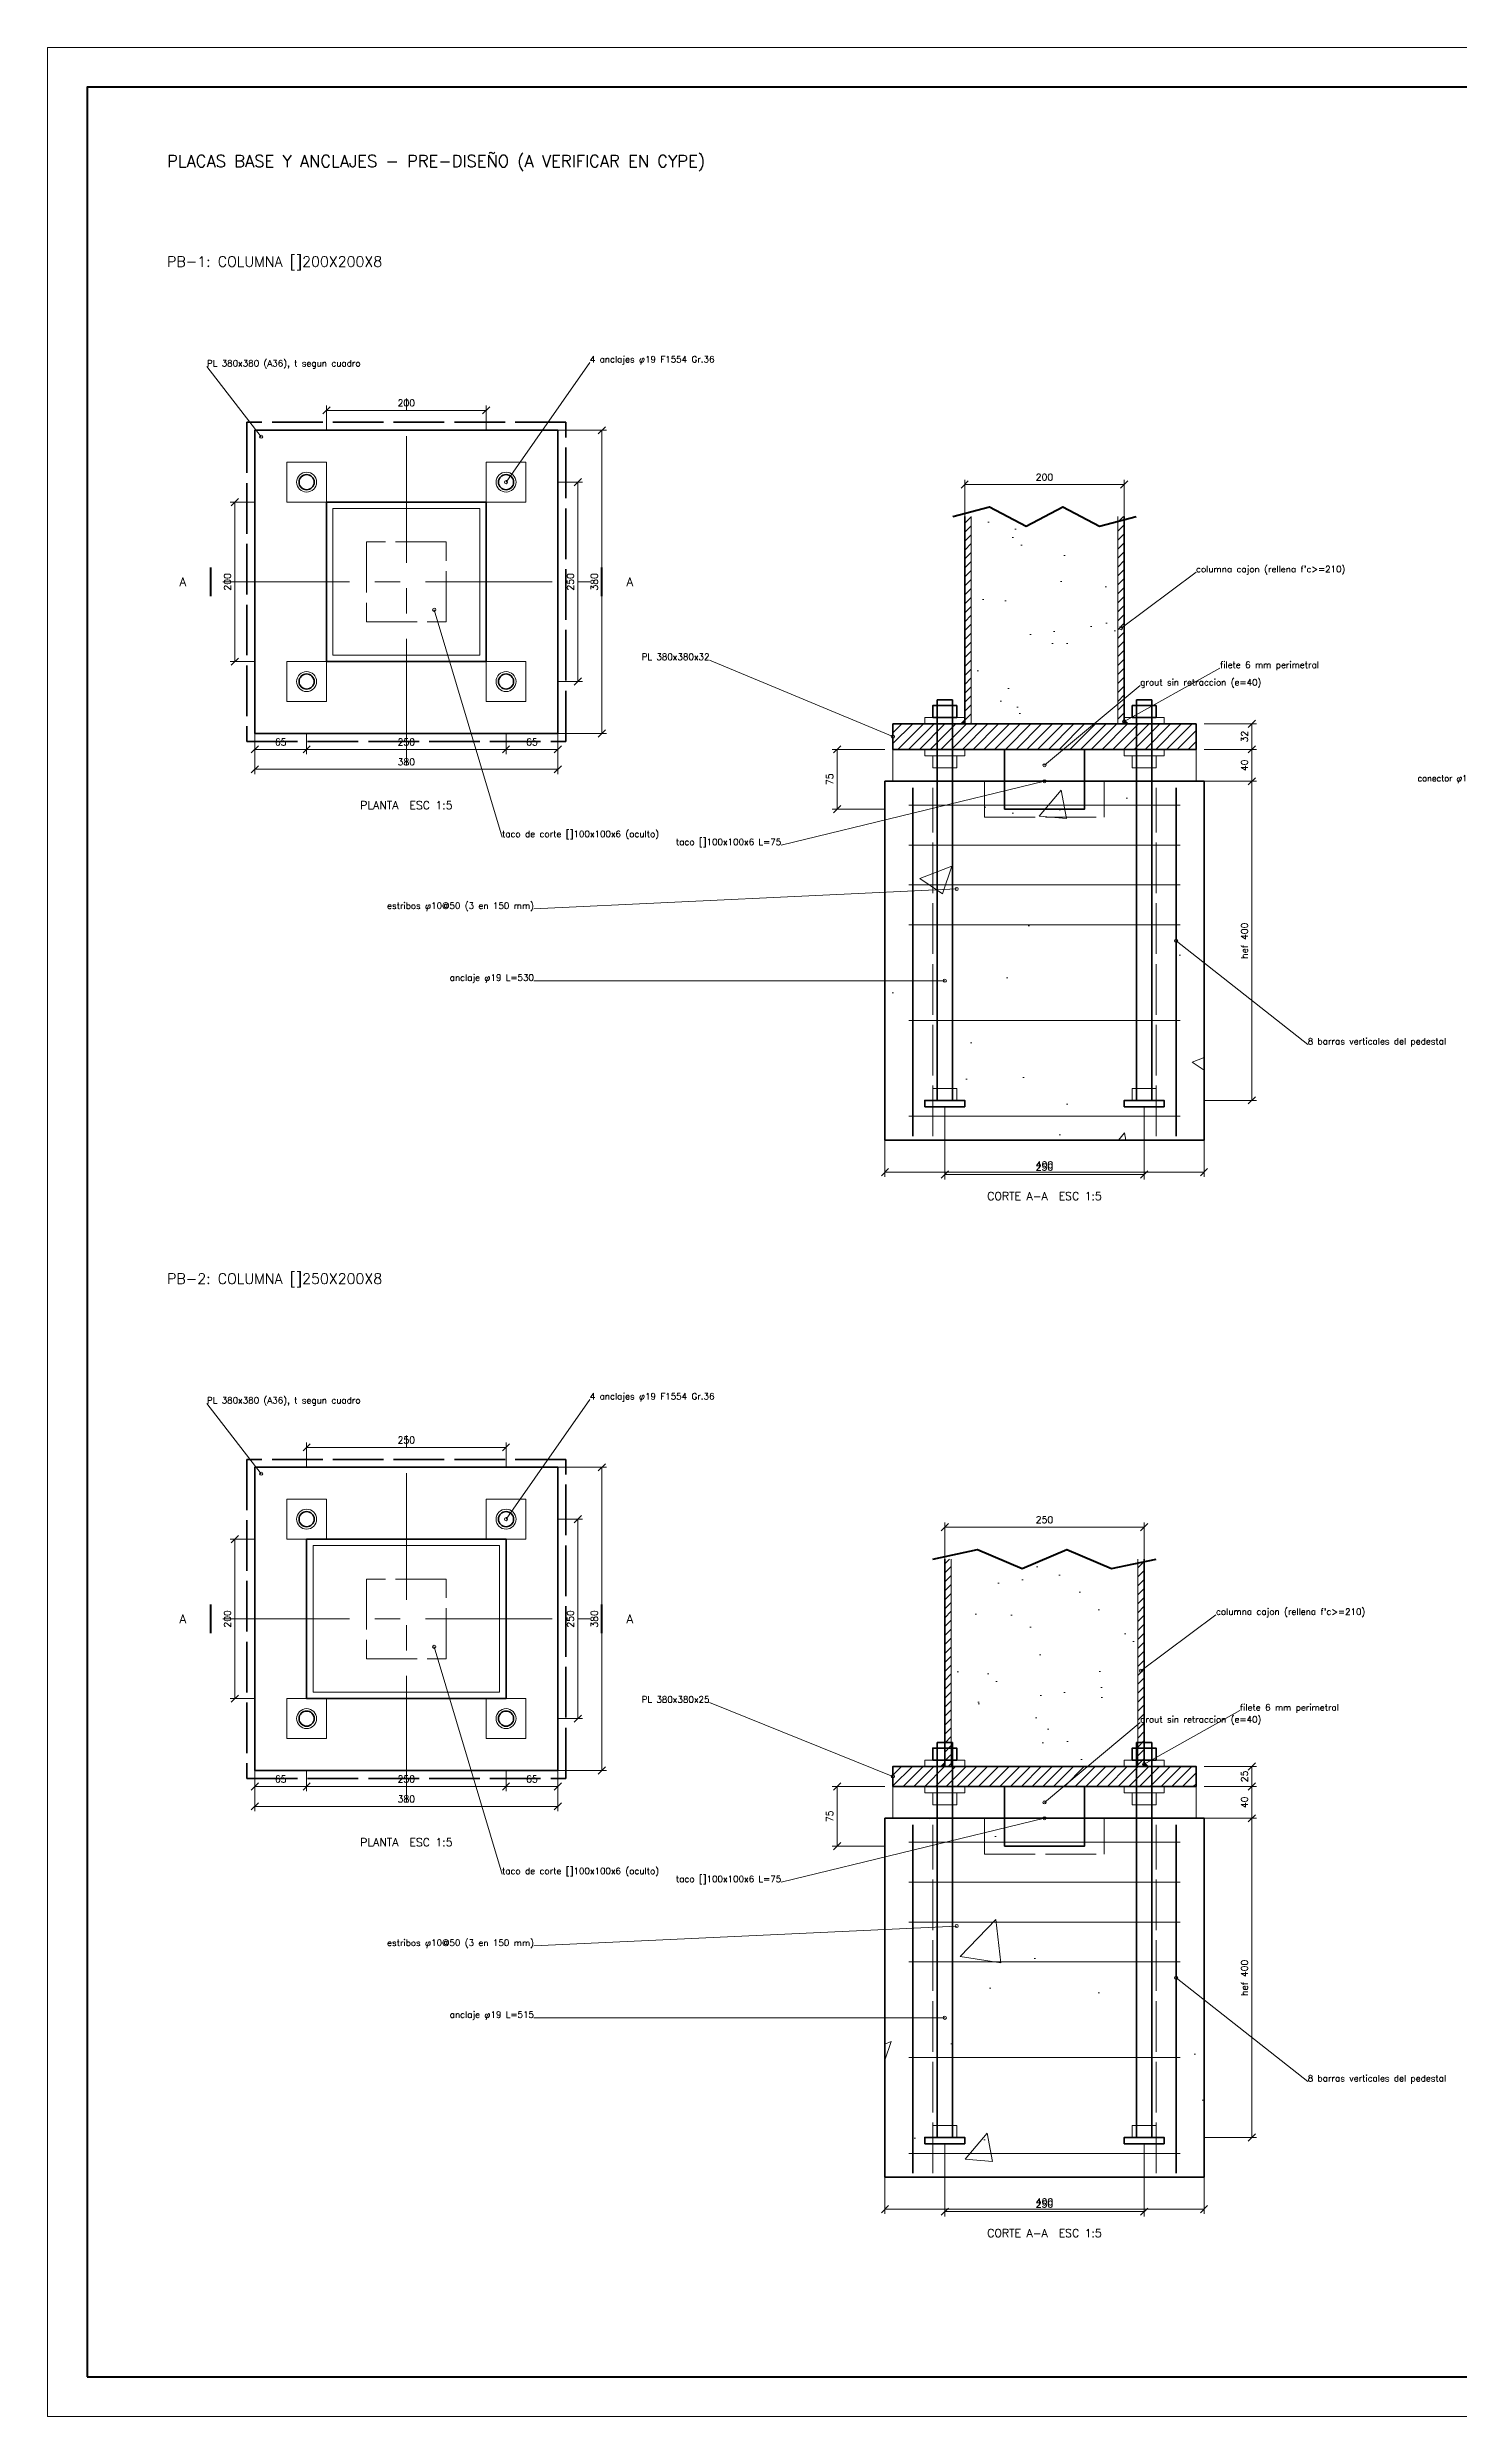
# Model space of a CAD drawing. Header units: metres. Extents: x 0 to 84, y 0 to 59.4.
# Drawn here: x 0 to 35.4, y 0 to 59.4 of the extents above; entities that cross this region are included whole.
import ezdxf
from ezdxf.enums import TextEntityAlignment as Align

# ---------------------------------------------------------------- set-up
doc = ezdxf.new("R2010")
doc.units = ezdxf.units.M
doc.linetypes.add('CENTER', pattern=[5.08, 3.175, -0.635, 0.635, -0.635])
doc.linetypes.add('DASHED', pattern=[1.524, 1.27, -0.254])
for name, color, linetype, lineweight in [('BORDER_LIMITS', 7, 'Continuous', 18), ('DRAWING_BORDER', 7, 'Continuous', 50), ('E_ARMADO', 7, 'Continuous', 35), ('E_ARMADO_FINO', 7, 'Continuous', 18), ('E_COLUMNAS', 7, 'Continuous', 35), ('E_CORTE', 7, 'Continuous', 50), ('E_COTAS', 7, 'Continuous', 13), ('E_EJES', 8, 'Continuous', 9), ('E_HATCH', 7, 'Continuous', 13), ('E_PEDESTALES', 7, 'Continuous', 35), ('E_TEXTO', 7, 'Continuous', 13), ('E_TITULO', 7, 'Continuous', 25)]:
    doc.layers.add(name, color=color, linetype=linetype, lineweight=lineweight)
doc.styles.add('KUBIEC', font='romans.shx')

msp = doc.modelspace()

# ---------------------------------------------------------------- hatches: boundary and pattern name
at = {"layer": 'E_HATCH'}
h = msp.add_hatch(dxfattribs=at)
h.set_pattern_fill('ANSI31', scale=0.05)
h.paths.add_polyline_path([(23, 42.44), (23.16, 42.44), (23.16, 47.64), (23, 47.64)])
h = msp.add_hatch(dxfattribs=at)
h.set_pattern_fill('AR-SAND', scale=0.045)
h.paths.add_polyline_path([(23.16, 42.44), (26.84, 42.44), (26.84, 47.64), (23.16, 47.64)])
h = msp.add_hatch(dxfattribs=at)
h.set_pattern_fill('ANSI31', scale=0.05)
h.paths.add_polyline_path([(26.84, 42.44), (27, 42.44), (27, 47.64), (26.84, 47.64)])
h = msp.add_hatch(dxfattribs=at)
h.set_pattern_fill('ANSI31', scale=0.06)
h.paths.add_polyline_path([(21.2, 41.8), (28.8, 41.8), (28.8, 42.44), (21.2, 42.44)])
h = msp.add_hatch(color=7, dxfattribs=at)
h.dxf.hatch_style = 1
h.paths.add_polyline_path([(23, 42.44), (22.88, 42.44), (23, 42.56)])
h = msp.add_hatch(color=7, dxfattribs=at)
h.dxf.hatch_style = 1
h.paths.add_polyline_path([(27, 42.44), (27.12, 42.44), (27, 42.56)])
h = msp.add_hatch(dxfattribs=at)
h.set_pattern_fill('AR-CONC', scale=0.045)
h.paths.add_polyline_path([(21, 32), (29, 32), (29, 41), (21, 41)])
h = msp.add_hatch(dxfattribs=at)
h.set_pattern_fill('ANSI31', scale=0.05)
h.paths.add_polyline_path([(22.5, 16.3), (22.66, 16.3), (22.66, 21.5), (22.5, 21.5)])
h = msp.add_hatch(dxfattribs=at)
h.set_pattern_fill('AR-SAND', scale=0.045)
h.paths.add_polyline_path([(22.66, 16.3), (27.34, 16.3), (27.34, 21.5), (22.66, 21.5)])
h = msp.add_hatch(dxfattribs=at)
h.set_pattern_fill('ANSI31', scale=0.05)
h.paths.add_polyline_path([(27.34, 16.3), (27.5, 16.3), (27.5, 21.5), (27.34, 21.5)])
h = msp.add_hatch(dxfattribs=at)
h.set_pattern_fill('ANSI31', scale=0.06)
h.paths.add_polyline_path([(21.2, 15.8), (28.8, 15.8), (28.8, 16.3), (21.2, 16.3)])
h = msp.add_hatch(color=7, dxfattribs=at)
h.dxf.hatch_style = 1
h.paths.add_polyline_path([(22.5, 16.3), (22.38, 16.3), (22.5, 16.42)])
h = msp.add_hatch(color=7, dxfattribs=at)
h.dxf.hatch_style = 1
h.paths.add_polyline_path([(27.5, 16.3), (27.62, 16.3), (27.5, 16.42)])
h = msp.add_hatch(dxfattribs=at)
h.set_pattern_fill('AR-CONC', scale=0.045)
h.paths.add_polyline_path([(21, 6), (29, 6), (29, 15), (21, 15)])

# ---------------------------------------------------------------- linework, layer by layer
at = {"layer": 'BORDER_LIMITS'}
msp.add_lwpolyline([(0, 0), (84, 0), (84, 59.4), (0, 59.4)], close=True, dxfattribs=at)
at = {"layer": 'DRAWING_BORDER'}
msp.add_lwpolyline([(1, 1), (83, 1), (83, 58.4), (1, 58.4)], close=True, dxfattribs=at)
at = {"layer": 'E_ARMADO'}
for p, q in [((21.7, 32.1), (21.7, 40.84)), ((28.3, 32.1), (28.3, 40.84)), ((21.7, 6.1), (21.7, 14.84)), ((28.3, 6.1), (28.3, 14.84))]:
    msp.add_line(p, q, dxfattribs=at)
for points in [[(22.2, 42.6), (22.8, 42.6), (22.8, 42.9), (22.2, 42.9)], [(22.31, 33), (22.69, 33), (22.69, 43.04), (22.31, 43.04)], [(27.2, 42.6), (27.8, 42.6), (27.8, 42.9), (27.2, 42.9)], [(27.31, 33), (27.69, 33), (27.69, 43.04), (27.31, 43.04)], [(22, 32.84), (23, 32.84), (23, 33), (22, 33)], [(27, 32.84), (28, 32.84), (28, 33), (27, 33)], [(22.2, 16.46), (22.8, 16.46), (22.8, 16.76), (22.2, 16.76)], [(22.31, 7), (22.69, 7), (22.69, 16.9), (22.31, 16.9)], [(27.2, 16.46), (27.8, 16.46), (27.8, 16.76), (27.2, 16.76)], [(27.31, 7), (27.69, 7), (27.69, 16.9), (27.31, 16.9)], [(22, 6.84), (23, 6.84), (23, 7), (22, 7)], [(27, 6.84), (28, 6.84), (28, 7), (27, 7)]]:
    msp.add_lwpolyline(points, close=True, dxfattribs=at)
for centre in [(6.5, 48.5), (11.5, 48.5), (6.5, 43.5), (11.5, 43.5), (6.5, 22.5), (11.5, 22.5), (6.5, 17.5), (11.5, 17.5)]:
    msp.add_circle(centre, 0.19, dxfattribs=at)
at = {"layer": 'E_ARMADO_FINO'}
for p, q in [((23.16, 42.44), (23.16, 47.64)), ((26.84, 42.44), (26.84, 47.64)), ((21.6, 40.4), (28.4, 40.4)), ((21.6, 39.4), (28.4, 39.4)), ((21.6, 38.4), (28.4, 38.4)), ((21.6, 37.4), (28.4, 37.4)), ((21.6, 35), (28.4, 35)), ((21.6, 32.6), (28.4, 32.6)), ((22.66, 16.3), (22.66, 21.5)), ((27.34, 16.3), (27.34, 21.5)), ((21.6, 14.4), (28.4, 14.4)), ((21.6, 13.4), (28.4, 13.4)), ((21.6, 12.4), (28.4, 12.4)), ((21.6, 11.4), (28.4, 11.4)), ((21.6, 9), (28.4, 9)), ((21.6, 6.6), (28.4, 6.6))]:
    msp.add_line(p, q, dxfattribs=at)
at = {"layer": 'E_ARMADO_FINO', "linetype": 'DASHED'}
for p, q in [((22.2, 32.1), (22.2, 40.84)), ((27.8, 32.1), (27.8, 40.84)), ((22.2, 6.1), (22.2, 14.84)), ((27.8, 6.1), (27.8, 14.84))]:
    msp.add_line(p, q, dxfattribs=at)
at = {"layer": 'E_ARMADO_FINO'}
for points in [[(6, 48), (7, 48), (7, 49), (6, 49)], [(11, 48), (12, 48), (12, 49), (11, 49)], [(7.16, 44.16), (10.84, 44.16), (10.84, 47.84), (7.16, 47.84)], [(6, 43), (7, 43), (7, 44), (6, 44)], [(11, 43), (12, 43), (12, 44), (11, 44)], [(22, 42.44), (23, 42.44), (23, 42.6), (22, 42.6)], [(27, 42.44), (28, 42.44), (28, 42.6), (27, 42.6)], [(21.2, 41), (28.8, 41), (28.8, 41.8), (21.2, 41.8)], [(22, 41.64), (23, 41.64), (23, 41.8), (22, 41.8)], [(22.2, 41.34), (22.8, 41.34), (22.8, 41.64), (22.2, 41.64)], [(27, 41.64), (28, 41.64), (28, 41.8), (27, 41.8)], [(27.2, 41.34), (27.8, 41.34), (27.8, 41.64), (27.2, 41.64)], [(22.2, 33), (22.8, 33), (22.8, 33.3), (22.2, 33.3)], [(27.2, 33), (27.8, 33), (27.8, 33.3), (27.2, 33.3)], [(6, 22), (7, 22), (7, 23), (6, 23)], [(11, 22), (12, 22), (12, 23), (11, 23)], [(6.66, 18.16), (11.34, 18.16), (11.34, 21.84), (6.66, 21.84)], [(6, 17), (7, 17), (7, 18), (6, 18)], [(11, 17), (12, 17), (12, 18), (11, 18)], [(22, 16.3), (23, 16.3), (23, 16.46), (22, 16.46)], [(27, 16.3), (28, 16.3), (28, 16.46), (27, 16.46)], [(21.2, 15), (28.8, 15), (28.8, 15.8), (21.2, 15.8)], [(22, 15.64), (23, 15.64), (23, 15.8), (22, 15.8)], [(22.2, 15.34), (22.8, 15.34), (22.8, 15.64), (22.2, 15.64)], [(27, 15.64), (28, 15.64), (28, 15.8), (27, 15.8)], [(27.2, 15.34), (27.8, 15.34), (27.8, 15.64), (27.2, 15.64)], [(22.2, 7), (22.8, 7), (22.8, 7.3), (22.2, 7.3)], [(27.2, 7), (27.8, 7), (27.8, 7.3), (27.2, 7.3)]]:
    msp.add_lwpolyline(points, close=True, dxfattribs=at)
at = {"layer": 'E_ARMADO_FINO', "linetype": 'DASHED'}
for points in [[(8, 45), (10, 45), (10, 47), (8, 47)], [(23.5, 40.1), (26.5, 40.1), (26.5, 41), (23.5, 41)], [(8, 19), (10, 19), (10, 21), (8, 21)], [(23.5, 14.1), (26.5, 14.1), (26.5, 15), (23.5, 15)]]:
    msp.add_lwpolyline(points, close=True, dxfattribs=at)
at = {"layer": 'E_ARMADO_FINO'}
for centre in [(6.5, 48.5), (11.5, 48.5), (6.5, 43.5), (11.5, 43.5), (6.5, 22.5), (11.5, 22.5), (6.5, 17.5), (11.5, 17.5)]:
    msp.add_circle(centre, 0.25, dxfattribs=at)
at = {"layer": 'E_COLUMNAS'}
for p, q in [((23, 42.44), (23, 47.64)), ((27, 42.44), (27, 47.64)), ((22.5, 16.3), (22.5, 21.5)), ((27.5, 16.3), (27.5, 21.5))]:
    msp.add_line(p, q, dxfattribs=at)
for points in [[(5.2, 42.2), (12.8, 42.2), (12.8, 49.8), (5.2, 49.8)], [(7, 44), (11, 44), (11, 48), (7, 48)], [(21.2, 41.8), (28.8, 41.8), (28.8, 42.44), (21.2, 42.44)], [(24, 40.3), (26, 40.3), (26, 41.8), (24, 41.8)], [(5.2, 16.2), (12.8, 16.2), (12.8, 23.8), (5.2, 23.8)], [(6.5, 18), (11.5, 18), (11.5, 22), (6.5, 22)], [(21.2, 15.8), (28.8, 15.8), (28.8, 16.3), (21.2, 16.3)], [(24, 14.3), (26, 14.3), (26, 15.8), (24, 15.8)]]:
    msp.add_lwpolyline(points, close=True, dxfattribs=at)
at = {"layer": 'E_CORTE'}
for p, q in [((4.1, 45.64), (4.1, 46.36)), ((13.9, 45.64), (13.9, 46.36)), ((4.1, 19.64), (4.1, 20.36)), ((13.9, 19.64), (13.9, 20.36))]:
    msp.add_line(p, q, dxfattribs=at)
for points in [[(22.7, 47.64), (23.62, 47.88), (24.54, 47.4), (25.46, 47.88), (26.38, 47.4), (27.3, 47.64)], [(22.2, 21.5), (23.32, 21.74), (24.44, 21.26), (25.56, 21.74), (26.68, 21.26), (27.8, 21.5)]]:
    msp.add_lwpolyline(points, dxfattribs=at)
at = {"layer": 'E_COTAS'}
for p, q in [((4, 51.4), (5.36, 49.64)), ((13.6, 51.5), (11.5, 48.5)), ((6.91, 50.21), (7.09, 50.39)), ((7, 49.8), (7, 50.42)), ((7, 50.3), (11, 50.3)), ((10.91, 50.21), (11.09, 50.39)), ((11, 49.8), (11, 50.42)), ((12.8, 49.8), (14.02, 49.8)), ((13.81, 49.71), (13.99, 49.89)), ((13.9, 42.2), (13.9, 49.8)), ((12.8, 48.5), (13.42, 48.5)), ((13.21, 48.41), (13.39, 48.59)), ((13.3, 43.5), (13.3, 48.5)), ((22.91, 48.35), (23.09, 48.53)), ((23, 47.64), (23, 48.56)), ((23, 48.44), (27, 48.44)), ((26.91, 48.35), (27.09, 48.53)), ((27, 47.64), (27, 48.56)), ((5.2, 48), (4.58, 48)), ((4.61, 47.91), (4.79, 48.09)), ((4.7, 44), (4.7, 48)), ((28.8, 46.24), (26.92, 44.84)), ((11.4, 39.6), (9.7, 45.3)), ((5.2, 44), (4.58, 44)), ((4.61, 43.91), (4.79, 44.09)), ((16.6, 44.04), (21.2, 42.12)), ((12.8, 43.5), (13.42, 43.5)), ((13.21, 43.41), (13.39, 43.59)), ((27.4, 43.4), (25, 41.4)), ((29.4, 43.84), (27, 42.5)), ((5.2, 42.2), (5.2, 41.18)), ((5.2, 42.2), (5.2, 41.68)), ((6.5, 42.2), (6.5, 41.68)), ((6.5, 42.2), (6.5, 41.68)), ((11.5, 42.2), (11.5, 41.68)), ((11.5, 42.2), (11.5, 41.68)), ((12.8, 42.2), (12.8, 41.18)), ((12.8, 42.2), (12.8, 41.68)), ((12.8, 42.2), (14.02, 42.2)), ((13.81, 42.11), (13.99, 42.29)), ((29, 42.44), (30.32, 42.44)), ((30.11, 42.35), (30.29, 42.53)), ((30.2, 41.8), (30.2, 42.44)), ((5.11, 41.71), (5.29, 41.89)), ((5.2, 41.8), (6.5, 41.8)), ((6.41, 41.71), (6.59, 41.89)), ((6.41, 41.71), (6.59, 41.89)), ((6.5, 41.8), (11.5, 41.8)), ((11.41, 41.71), (11.59, 41.89)), ((11.41, 41.71), (11.59, 41.89)), ((11.5, 41.8), (12.8, 41.8)), ((12.71, 41.71), (12.89, 41.89)), ((21, 41.8), (19.68, 41.8)), ((19.71, 41.71), (19.89, 41.89)), ((19.8, 40.3), (19.8, 41.8)), ((29, 41.8), (30.32, 41.8)), ((29, 41.8), (30.32, 41.8)), ((30.11, 41.71), (30.29, 41.89)), ((30.11, 41.71), (30.29, 41.89)), ((30.2, 41), (30.2, 41.8)), ((5.11, 41.21), (5.29, 41.39)), ((5.2, 41.3), (12.8, 41.3)), ((12.71, 41.21), (12.89, 41.39)), ((18.4, 39.4), (25, 41)), ((29, 41), (30.32, 41)), ((29, 41), (30.32, 41)), ((30.11, 40.91), (30.29, 41.09)), ((30.11, 40.91), (30.29, 41.09)), ((30.2, 33), (30.2, 41)), ((21, 40.3), (19.68, 40.3)), ((19.71, 40.21), (19.89, 40.39)), ((12.2, 37.8), (22.8, 38.3)), ((31.6, 34.4), (28.3, 37)), ((12.2, 36), (22.5, 36)), ((22.5, 32.84), (22.5, 31.02)), ((27.5, 32.84), (27.5, 31.02)), ((29, 33), (30.32, 33)), ((30.11, 32.91), (30.29, 33.09)), ((21, 32), (21, 31.08)), ((29, 32), (29, 31.08)), ((20.91, 31.11), (21.09, 31.29)), ((21, 31.2), (29, 31.2)), ((22.41, 31.05), (22.59, 31.23)), ((22.5, 31.14), (27.5, 31.14)), ((27.41, 31.05), (27.59, 31.23)), ((28.91, 31.11), (29.09, 31.29)), ((4, 25.4), (5.36, 23.64)), ((13.6, 25.5), (11.5, 22.5)), ((6.41, 24.21), (6.59, 24.39)), ((6.5, 23.8), (6.5, 24.42)), ((11.41, 24.21), (11.59, 24.39)), ((11.5, 23.8), (11.5, 24.42)), ((6.5, 24.3), (11.5, 24.3)), ((12.8, 23.8), (14.02, 23.8)), ((13.81, 23.71), (13.99, 23.89)), ((13.9, 16.2), (13.9, 23.8)), ((13.21, 22.41), (13.39, 22.59)), ((5.2, 22), (4.58, 22)), ((4.61, 21.91), (4.79, 22.09)), ((4.7, 18), (4.7, 22)), ((12.8, 22.5), (13.42, 22.5)), ((13.3, 17.5), (13.3, 22.5)), ((22.41, 22.21), (22.59, 22.39)), ((22.5, 21.5), (22.5, 22.42)), ((22.5, 22.3), (27.5, 22.3)), ((27.41, 22.21), (27.59, 22.39)), ((27.5, 21.5), (27.5, 22.42)), ((29.3, 20.1), (27.42, 18.7)), ((11.4, 13.6), (9.7, 19.3)), ((5.2, 18), (4.58, 18)), ((4.61, 17.91), (4.79, 18.09)), ((16.6, 17.9), (21.2, 16.05)), ((12.8, 17.5), (13.42, 17.5)), ((13.21, 17.41), (13.39, 17.59)), ((27.4, 17.4), (25, 15.4)), ((29.9, 17.7), (27.5, 16.36)), ((5.2, 16.2), (5.2, 15.18)), ((5.2, 16.2), (5.2, 15.68)), ((6.5, 16.2), (6.5, 15.68)), ((6.5, 16.2), (6.5, 15.68)), ((11.5, 16.2), (11.5, 15.68)), ((11.5, 16.2), (11.5, 15.68)), ((12.8, 16.2), (12.8, 15.18)), ((12.8, 16.2), (12.8, 15.68)), ((12.8, 16.2), (14.02, 16.2)), ((13.81, 16.11), (13.99, 16.29)), ((29, 16.3), (30.32, 16.3)), ((30.11, 16.21), (30.29, 16.39)), ((30.2, 15.8), (30.2, 16.3)), ((5.11, 15.71), (5.29, 15.89)), ((5.2, 15.8), (6.5, 15.8)), ((6.41, 15.71), (6.59, 15.89)), ((6.41, 15.71), (6.59, 15.89)), ((6.5, 15.8), (11.5, 15.8)), ((11.41, 15.71), (11.59, 15.89)), ((11.41, 15.71), (11.59, 15.89)), ((11.5, 15.8), (12.8, 15.8)), ((12.71, 15.71), (12.89, 15.89)), ((21, 15.8), (19.68, 15.8)), ((19.71, 15.71), (19.89, 15.89)), ((19.8, 14.3), (19.8, 15.8)), ((29, 15.8), (30.32, 15.8)), ((29, 15.8), (30.32, 15.8)), ((30.11, 15.71), (30.29, 15.89)), ((30.11, 15.71), (30.29, 15.89)), ((30.2, 15), (30.2, 15.8)), ((5.11, 15.21), (5.29, 15.39)), ((5.2, 15.3), (12.8, 15.3)), ((12.71, 15.21), (12.89, 15.39)), ((18.4, 13.4), (25, 15)), ((29, 15), (30.32, 15)), ((29, 15), (30.32, 15)), ((30.11, 14.91), (30.29, 15.09)), ((30.11, 14.91), (30.29, 15.09)), ((30.2, 7), (30.2, 15)), ((21, 14.3), (19.68, 14.3)), ((19.71, 14.21), (19.89, 14.39)), ((12.2, 11.8), (22.8, 12.3)), ((31.6, 8.4), (28.3, 11)), ((12.2, 10), (22.5, 10)), ((22.5, 6.84), (22.5, 5.02)), ((27.5, 6.84), (27.5, 5.02)), ((29, 7), (30.32, 7)), ((30.11, 6.91), (30.29, 7.09)), ((21, 6), (21, 5.08)), ((29, 6), (29, 5.08)), ((20.91, 5.11), (21.09, 5.29)), ((21, 5.2), (29, 5.2)), ((22.41, 5.05), (22.59, 5.23)), ((22.5, 5.14), (27.5, 5.14)), ((27.41, 5.05), (27.59, 5.23)), ((28.91, 5.11), (29.09, 5.29))]:
    msp.add_line(p, q, dxfattribs=at)
for centre in [(5.36, 49.64), (11.5, 48.5), (9.7, 45.3), (26.92, 44.84), (27, 42.5), (21.2, 42.12), (25, 41.4), (25, 41), (22.8, 38.3), (28.3, 37), (22.5, 36), (5.36, 23.64), (11.5, 22.5), (9.7, 19.3), (27.42, 18.7), (21.2, 16.05), (27.5, 16.36), (25, 15.4), (25, 15), (22.8, 12.3), (28.3, 11), (22.5, 10)]:
    msp.add_circle(centre, 0.04, dxfattribs=at)
at = {"layer": 'E_EJES', "linetype": 'CENTER'}
for p, q in [((9, 41.4), (9, 50.6)), ((4.4, 46), (13.6, 46)), ((9, 15.4), (9, 24.6)), ((4.4, 20), (13.6, 20))]:
    msp.add_line(p, q, dxfattribs=at)
at = {"layer": 'E_PEDESTALES', "linetype": 'DASHED'}
for points in [[(5, 42), (13, 42), (13, 50), (5, 50)], [(5, 16), (13, 16), (13, 24), (5, 24)]]:
    msp.add_lwpolyline(points, close=True, dxfattribs=at)
at = {"layer": 'E_PEDESTALES'}
for points in [[(21, 32), (29, 32), (29, 41), (21, 41)], [(21, 6), (29, 6), (29, 15), (21, 15)]]:
    msp.add_lwpolyline(points, close=True, dxfattribs=at)

# ---------------------------------------------------------------- texts
at = {"layer": 'E_COTAS', "style": 'KUBIEC'}
for s, p in [('200', (9, 50.35)), ('200', (25, 48.49)), ('65', (5.85, 41.85)), ('250', (9, 41.85)), ('65', (12.15, 41.85)), ('380', (9, 41.35)), ('400', (25, 31.25)), ('250', (25, 31.19)), ('250', (9, 24.35)), ('250', (25, 22.35)), ('65', (5.85, 15.85)), ('250', (9, 15.85)), ('65', (12.15, 15.85)), ('380', (9, 15.35)), ('400', (25, 5.25)), ('250', (25, 5.19))]:
    msp.add_text(s, height=0.17, dxfattribs=at).set_placement(p, align=Align.BOTTOM_CENTER)
for s, p in [('200', (4.65, 46)), ('250', (13.25, 46)), ('380', (13.85, 46)), ('32', (30.15, 42.12)), ('75', (19.75, 41.05)), ('40', (30.15, 41.4)), ('hef 400', (30.15, 37)), ('200', (4.65, 20)), ('250', (13.25, 20)), ('380', (13.85, 20)), ('25', (30.15, 16.05)), ('40', (30.15, 15.4)), ('75', (19.75, 15.05)), ('hef 400', (30.15, 11))]:
    msp.add_text(s, height=0.17, rotation=90, dxfattribs=at).set_placement(p, align=Align.BOTTOM_CENTER)
at = {"layer": 'E_TEXTO', "style": 'KUBIEC'}
for s, p in [('PL 380x380 (A36), t segun cuadro', (4, 51.4)), ('4 anclajes φ19 F1554 Gr.36', (13.6, 51.5)), ("columna cajon (rellena f'c>=210)", (28.8, 46.24)), ('filete 6 mm perimetral', (29.4, 43.84)), ('grout sin retraccion (e=40)', (27.4, 43.4)), ('taco de corte []100x100x6 (oculto)', (11.4, 39.6)), ('8 barras verticales del pedestal', (31.6, 34.4)), ('PL 380x380 (A36), t segun cuadro', (4, 25.4)), ('4 anclajes φ19 F1554 Gr.36', (13.6, 25.5)), ("columna cajon (rellena f'c>=210)", (29.3, 20.1)), ('filete 6 mm perimetral', (29.9, 17.7)), ('grout sin retraccion (e=40)', (27.4, 17.4)), ('taco de corte []100x100x6 (oculto)', (11.4, 13.6)), ('8 barras verticales del pedestal', (31.6, 8.4))]:
    msp.add_text(s, height=0.16, dxfattribs=at).set_placement(p)
for s, height, p in [('A', 0.22, (3.4, 46)), ('A', 0.22, (14.6, 46)), ('PLANTA  ESC 1:5', 0.2, (9, 40.4)), ('CORTE A-A  ESC 1:5', 0.2, (25, 30.6)), ('A', 0.22, (3.4, 20)), ('A', 0.22, (14.6, 20)), ('PLANTA  ESC 1:5', 0.2, (9, 14.4)), ('CORTE A-A  ESC 1:5', 0.2, (25, 4.6))]:
    msp.add_text(s, height=height, dxfattribs=at).set_placement(p, align=Align.MIDDLE_CENTER)
for s, height, p in [('PL 380x380x32', 0.16, (16.6, 44.04)), ('conector φ13 L=75 @ 300 (solo vigas principales)', 0.15, (39.6, 41)), ('taco []100x100x6 L=75', 0.16, (18.4, 39.4)), ('estribos φ10@50 (3 en 150 mm)', 0.16, (12.2, 37.8)), ('anclaje φ19 L=530', 0.16, (12.2, 36)), ('PL 380x380x25', 0.16, (16.6, 17.9)), ('taco []100x100x6 L=75', 0.16, (18.4, 13.4)), ('estribos φ10@50 (3 en 150 mm)', 0.16, (12.2, 11.8)), ('anclaje φ19 L=515', 0.16, (12.2, 10))]:
    msp.add_text(s, height=height, dxfattribs=at).set_placement(p, align=Align.RIGHT)
at = {"layer": 'E_TITULO', "style": 'KUBIEC'}
for s, height, p in [('PLACAS BASE Y ANCLAJES - PRE-DISEÑO (A VERIFICAR EN CYPE)', 0.3, (3, 56.4)), ('PB-1: COLUMNA []200X200X8', 0.26, (3, 53.9)), ('PB-2: COLUMNA []250X200X8', 0.26, (3, 28.4))]:
    msp.add_text(s, height=height, dxfattribs=at).set_placement(p)

doc.saveas('drawing.dxf')
